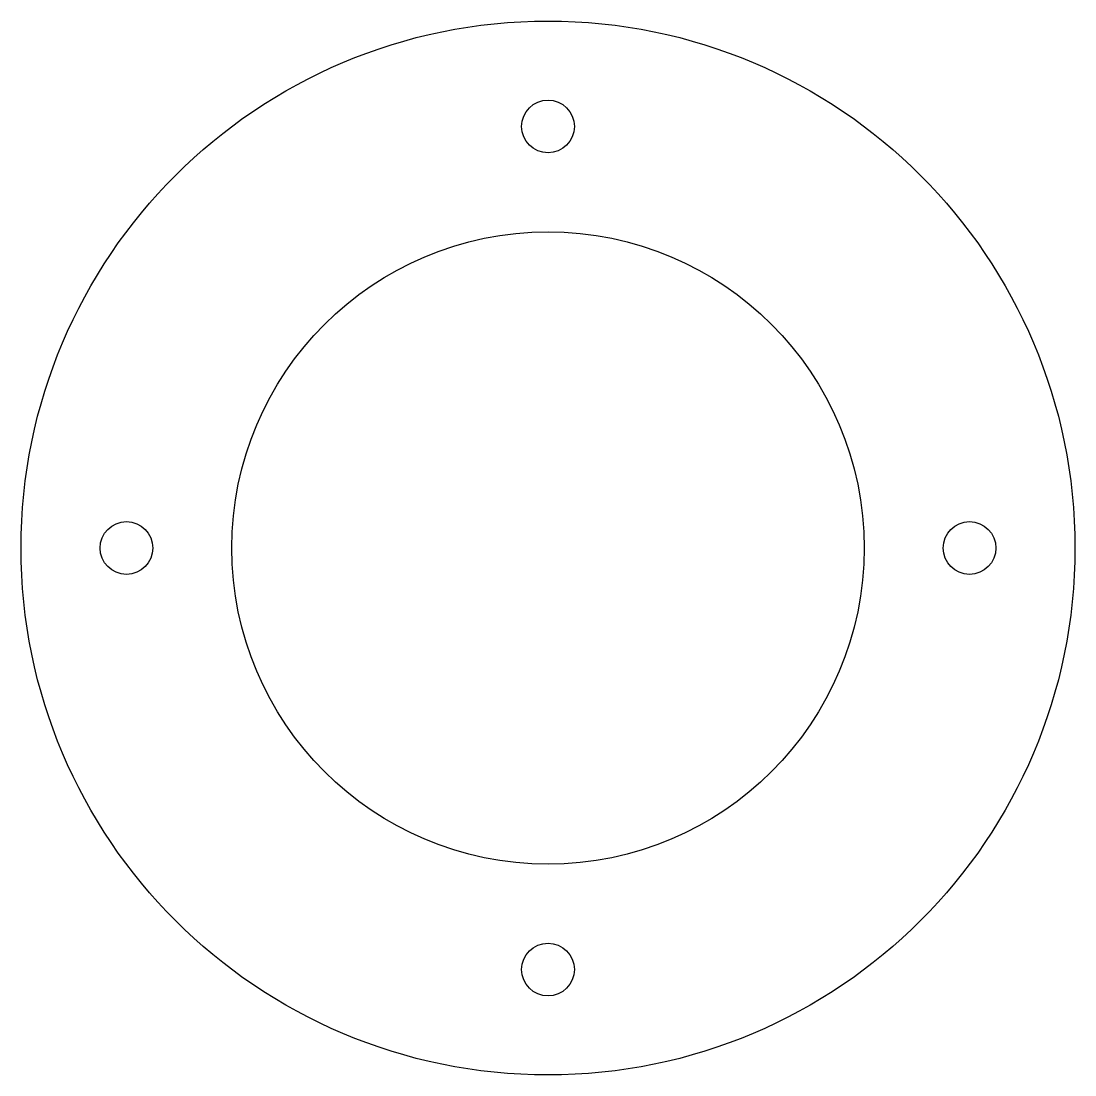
# Model space of a CAD drawing. Header units: metres. Extents: x -250 to 275, y -75 to 75.
# Drawn here: x -250 to -150, y -50 to 50 of the extents above; entities outside this region: 2.
import ezdxf

# ---------------------------------------------------------------- set-up
doc = ezdxf.new("R2010")
doc.units = ezdxf.units.M

msp = doc.modelspace()

# ---------------------------------------------------------------- linework, layer by layer
for centre, radius in [((200, 0), 75), ((-200, 0), 50), ((-200, 40), 2.5), ((-200, 0), 30), ((200, 0), 30), ((-240, 0), 2.5), ((-160, 0), 2.5), ((-200, -40), 2.5)]:
    msp.add_circle(centre, radius)

doc.saveas('drawing.dxf')
